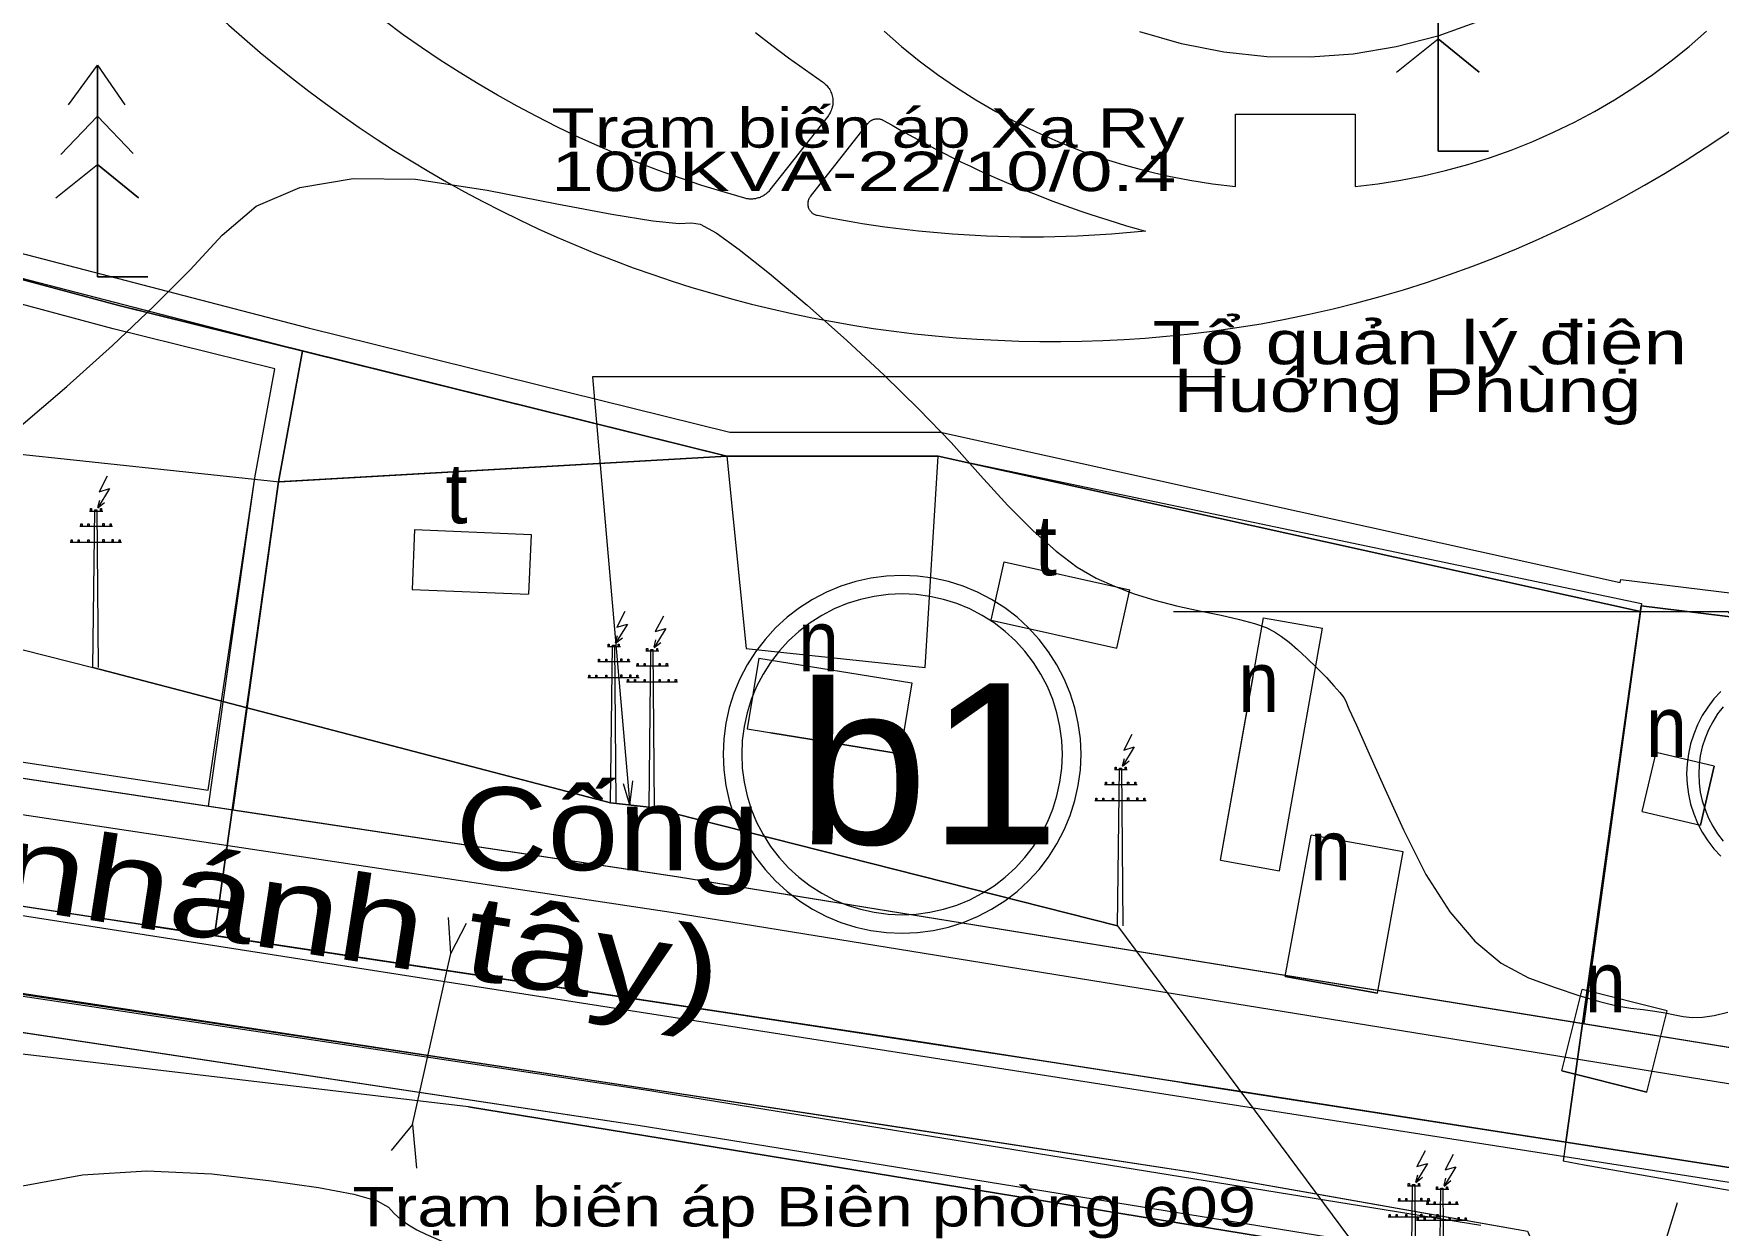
# Model space of a CAD drawing. Header units: metres. Extents: x 533049 to 537618, y 1849954 to 1852676.
# Drawn here: x 534970.7 to 535111.4, y 1851696.2 to 1851795.7 of the extents above; entities that cross this region are included whole.
import ezdxf

# ---------------------------------------------------------------- set-up
doc = ezdxf.new("R2010")
doc.units = ezdxf.units.M
doc.header["$LTSCALE"] = 2
for name, color, linetype, lineweight in [('11', 7, 'Continuous', 13), ('13', 7, 'Continuous', 13), ('14', 7, 'Continuous', 13), ('20', 7, 'Continuous', 13), ('38', 7, 'Continuous', 13), ('52', 7, 'Continuous', 13), ('53', 7, 'Continuous', 13), ('54', 7, 'Continuous', 13), ('55', 7, 'Continuous', 13), ('57', 7, 'Continuous', 13), ('60', 7, 'Continuous', 13), ('9', 7, 'Continuous', 13)]:
    doc.layers.add(name, color=color, linetype=linetype, lineweight=lineweight)

msp = doc.modelspace()

# ---------------------------------------------------------------- linework, layer by layer
at = {"linetype": 'Continuous', "lineweight": 13}
for points in [[(534934.56, 1851811.21), (534926.3, 1851786.83), (534957.72, 1851778.41), (534950.32, 1851749.2), (534916.49, 1851757.91), (534911.23, 1851742.37), (534911.47, 1851738.24), (534912.21, 1851734.66), (534913.68, 1851731.39), (534985.78, 1851720.39), (534991.13, 1851758.31), (535028.59, 1851760.44), (535046.22, 1851760.44), (535104.9, 1851747.48), (535104.96, 1851747.93), (535141.4, 1851743.47)], [(535116.31, 1851700.39), (535098.66, 1851703.13), (535104.96, 1851747.93), (535141.4, 1851743.47), (535138.88, 1851720.46), (535119.69, 1851721.4), (535116.42, 1851700.37), (535098.66, 1851703.13)]]:
    msp.add_lwpolyline(points, dxfattribs=at)
for points in [[(534926.3, 1851786.83), (534977.8, 1851773.03), (535028.59, 1851760.44), (535046.22, 1851760.44), (535104.9, 1851747.48), (535098.66, 1851703.13), (535059.52, 1851709.22), (535044.37, 1851711.57), (535005.21, 1851717.46), (534980.67, 1851721.16), (534947.17, 1851726.27), (534913.68, 1851731.39), (534912.21, 1851734.66), (534911.92, 1851735.91), (534911.62, 1851737.16), (534911.33, 1851739.32), (534911.28, 1851740.84), (534911.23, 1851742.37), (534919.23, 1851765.98)], [(534991.13, 1851758.31), (534985.78, 1851720.39), (535024.79, 1851714.52), (535055.56, 1851709.84), (535071.51, 1851707.36), (535098.66, 1851703.13), (535104.9, 1851747.48), (535046.22, 1851760.44), (535028.59, 1851760.44)], [(535000.18, 1851548.1), (534998.2, 1851550.18), (534938.58, 1851591.93), (534921.31, 1851599.25), (534880.75, 1851595.8), (534831.71, 1851623.43), (534877.27, 1851721.42), (534880.48, 1851728.95), (535021.74, 1851707.64), (535067.71, 1851700.62), (535095.46, 1851695.72), (535096.01, 1851694.42), (535096.5, 1851692.95), (535096.93, 1851690.06), (535096.8, 1851688.12), (535080.88, 1851654.93), (535072.64, 1851638.22), (535063.47, 1851619.62), (535049.59, 1851597.66), (535029.69, 1851576.22), (535012.02, 1851559.39)]]:
    msp.add_lwpolyline(points, close=True, dxfattribs=at)
at = {"layer": '11'}
for points in [[(535058.17, 1851735.54), (535058.11, 1851736.84), (535057.94, 1851738.13), (535057.66, 1851739.41), (535057.26, 1851740.65), (535056.76, 1851741.85), (535056.16, 1851743.01), (535055.46, 1851744.11), (535054.67, 1851745.14), (535053.79, 1851746.11), (535052.83, 1851746.99), (535051.79, 1851747.78), (535050.69, 1851748.48), (535049.53, 1851749.08), (535048.33, 1851749.58), (535047.09, 1851749.98), (535045.81, 1851750.26), (535044.52, 1851750.43), (535043.22, 1851750.48), (535041.91, 1851750.43), (535040.62, 1851750.26), (535039.35, 1851749.98), (535038.1, 1851749.58), (535036.9, 1851749.08), (535035.74, 1851748.48), (535034.64, 1851747.78), (535033.61, 1851746.99), (535032.65, 1851746.11), (535031.77, 1851745.14), (535030.97, 1851744.11), (535030.27, 1851743.01), (535029.67, 1851741.85), (535029.17, 1851740.65), (535028.78, 1851739.41), (535028.5, 1851738.13), (535028.33, 1851736.84), (535028.27, 1851735.54), (535028.33, 1851734.23), (535028.5, 1851732.94), (535028.78, 1851731.67), (535029.17, 1851730.42), (535029.67, 1851729.22), (535030.27, 1851728.06), (535030.97, 1851726.96), (535031.77, 1851725.93), (535032.65, 1851724.97), (535033.61, 1851724.09), (535034.64, 1851723.29), (535035.74, 1851722.59), (535036.9, 1851721.99), (535038.1, 1851721.49), (535039.35, 1851721.1), (535040.62, 1851720.82), (535041.91, 1851720.65), (535043.22, 1851720.59), (535044.52, 1851720.65), (535045.81, 1851720.82), (535047.09, 1851721.1), (535048.33, 1851721.49), (535049.53, 1851721.99), (535050.69, 1851722.59), (535051.79, 1851723.29), (535052.83, 1851724.09), (535053.79, 1851724.97), (535054.67, 1851725.93), (535055.46, 1851726.96), (535056.16, 1851728.06), (535056.76, 1851729.22), (535057.26, 1851730.42), (535057.66, 1851731.67), (535057.94, 1851732.94), (535058.11, 1851734.23)], [(535056.62, 1851735.54), (535056.57, 1851736.7), (535056.41, 1851737.86), (535056.16, 1851739), (535055.81, 1851740.12), (535055.36, 1851741.2), (535054.82, 1851742.24), (535054.19, 1851743.22), (535053.48, 1851744.15), (535052.69, 1851745.01), (535051.83, 1851745.8), (535050.9, 1851746.51), (535049.92, 1851747.14), (535048.88, 1851747.68), (535047.8, 1851748.13), (535046.69, 1851748.48), (535045.54, 1851748.73), (535044.39, 1851748.89), (535043.22, 1851748.94), (535042.05, 1851748.89), (535040.89, 1851748.73), (535039.75, 1851748.48), (535038.63, 1851748.13), (535037.55, 1851747.68), (535036.52, 1851747.14), (535035.53, 1851746.51), (535034.6, 1851745.8), (535033.74, 1851745.01), (535032.95, 1851744.15), (535032.24, 1851743.22), (535031.61, 1851742.24), (535031.07, 1851741.2), (535030.62, 1851740.12), (535030.27, 1851739), (535030.02, 1851737.86), (535029.87, 1851736.7), (535029.82, 1851735.54), (535029.87, 1851734.37), (535030.02, 1851733.21), (535030.27, 1851732.07), (535030.62, 1851730.95), (535031.07, 1851729.87), (535031.61, 1851728.84), (535032.24, 1851727.85), (535032.95, 1851726.92), (535033.74, 1851726.06), (535034.6, 1851725.27), (535035.53, 1851724.56), (535036.52, 1851723.93), (535037.55, 1851723.39), (535038.63, 1851722.94), (535039.75, 1851722.59), (535040.89, 1851722.34), (535042.05, 1851722.19), (535043.22, 1851722.14), (535044.39, 1851722.19), (535045.54, 1851722.34), (535046.69, 1851722.59), (535047.8, 1851722.94), (535048.88, 1851723.39), (535049.92, 1851723.93), (535050.9, 1851724.56), (535051.83, 1851725.27), (535052.69, 1851726.06), (535053.48, 1851726.92), (535054.19, 1851727.85), (535054.82, 1851728.84), (535055.36, 1851729.87), (535055.81, 1851730.95), (535056.16, 1851732.07), (535056.41, 1851733.21), (535056.57, 1851734.37)]]:
    msp.add_lwpolyline(points, close=True, dxfattribs=at)
for points in [[(535111.61, 1851740.78), (535111.04, 1851740.16), (535110.52, 1851739.48), (535110.07, 1851738.77), (535109.67, 1851738.01), (535109.35, 1851737.23), (535109.09, 1851736.42), (535108.91, 1851735.59), (535108.8, 1851734.75), (535108.76, 1851733.9), (535108.8, 1851733.05), (535108.91, 1851732.21), (535109.09, 1851731.38), (535109.35, 1851730.57), (535109.67, 1851729.79), (535110.07, 1851729.04), (535110.52, 1851728.32), (535111.04, 1851727.65), (535111.61, 1851727.02)], [(535111.81, 1851739.51), (535111.35, 1851738.91), (535110.94, 1851738.26), (535110.59, 1851737.59), (535110.3, 1851736.89), (535110.07, 1851736.16), (535109.9, 1851735.42), (535109.8, 1851734.66), (535109.77, 1851733.9), (535109.8, 1851733.14), (535109.9, 1851732.39), (535110.07, 1851731.64), (535110.3, 1851730.92), (535110.59, 1851730.21), (535110.94, 1851729.54), (535111.35, 1851728.9), (535111.81, 1851728.29)]]:
    msp.add_lwpolyline(points, dxfattribs=at)
at = {"layer": '13'}
for points in [[(534746.72, 1851755.99), (534939.79, 1851726.76), (535222.44, 1851682.6)], [(535099.5, 1851670.53), (535107.99, 1851698.1)]]:
    msp.add_lwpolyline(points, dxfattribs=at)
at = {"layer": '14'}
msp.add_lwpolyline([(534954.6, 1851851.25), (534931.56, 1851787.49), (534958.23, 1851780.34), (534993.61, 1851771.17), (535028.83, 1851762.44), (535046.44, 1851762.44), (535103.22, 1851749.9), (535103.25, 1851750.15), (535139.67, 1851745.69)], dxfattribs=at)
msp.add_lwpolyline([(534954.6, 1851851.25), (534931.56, 1851787.49), (534958.23, 1851780.34), (534993.61, 1851771.17), (535028.83, 1851762.44), (535046.44, 1851762.44), (535103.22, 1851749.9), (535103.25, 1851750.15), (535139.67, 1851745.69)], dxfattribs=at)
at = {"layer": '20'}
for p, q in [((535002.5, 1851754.31), (535002.29, 1851749.31)), ((535002.5, 1851754.31), (535012.23, 1851753.91)), ((535012.23, 1851753.91), (535012.02, 1851748.92)), ((535050.66, 1851746.74), (535051.74, 1851751.62)), ((535051.74, 1851751.62), (535062.24, 1851749.29)), ((535002.29, 1851749.31), (535012.02, 1851748.92)), ((535061.16, 1851744.41), (535062.24, 1851749.29)), ((535050.66, 1851746.74), (535061.16, 1851744.41)), ((535069.82, 1851726.69), (535073.42, 1851746.94)), ((535073.42, 1851746.94), (535078.34, 1851746.07)), ((535074.74, 1851725.81), (535078.34, 1851746.07)), ((535031.24, 1851743.58), (535030.27, 1851737.66)), ((535069.82, 1851726.69), (535072.54, 1851742.02)), ((535030.27, 1851737.66), (535043.05, 1851735.58)), ((535043.05, 1851735.58), (535032.25, 1851737.34)), ((535032.25, 1851737.34), (535043.05, 1851735.58)), ((535105.05, 1851730.77), (535106.21, 1851735.69)), ((535111.07, 1851734.55), (535106.21, 1851735.69)), ((535111.07, 1851734.55), (535109.92, 1851729.63)), ((535109.92, 1851729.63), (535111.07, 1851734.55)), ((535105.05, 1851730.77), (535109.92, 1851729.63)), ((535075.23, 1851716.99), (535077.38, 1851728.79)), ((535085.08, 1851727.39), (535077.38, 1851728.79)), ((534897.91, 1851726.36), (534975.77, 1851714.66)), ((535069.82, 1851726.69), (535074.74, 1851725.81)), ((535082.93, 1851715.58), (535085.08, 1851727.39)), ((534980.67, 1851721.16), (535044.37, 1851711.57)), ((535005.53, 1851718.9), (535006.84, 1851721.44)), ((535002.33, 1851704.61), (535005.53, 1851718.9)), ((535075.23, 1851716.99), (535082.93, 1851715.58)), ((535082.93, 1851715.58), (535075.23, 1851716.99)), ((535098.32, 1851709.1), (535100.02, 1851715.89)), ((535107.13, 1851714.11), (535100.02, 1851715.89)), ((535105.43, 1851707.32), (535107.13, 1851714.11)), ((535066.75, 1851708.1), (535127.35, 1851698.67)), ((535127.35, 1851698.67), (535066.75, 1851708.1)), ((535098.32, 1851709.1), (535105.43, 1851707.32)), ((535105.43, 1851707.32), (535098.32, 1851709.1)), ((535002.33, 1851704.61), (535000.53, 1851702.44)), ((535002.33, 1851704.61), (535002.66, 1851700.97)), ((535067.71, 1851700.62), (535095.46, 1851695.72))]:
    msp.add_line(p, q, dxfattribs=at)
for points in [[(534741.15, 1852246.88), (534721.54, 1852216.28), (534663.58, 1852131.84), (534569.79, 1852002), (534585.19, 1851986.36), (534565.95, 1851963.9), (534673.07, 1851849.55), (534667.19, 1851843.13), (534692.3, 1851819.06), (534711, 1851804.62), (534723.82, 1851796.6), (534822.11, 1851772.54), (534865.39, 1851759.7), (534875.54, 1851777.35), (534912.93, 1851766.65), (534991.2, 1851758.3), (535028.59, 1851760.44), (535030.2, 1851744.39), (535045.15, 1851742.79), (535046.22, 1851760.44), (535104.99, 1851748.14), (535104.96, 1851747.93), (535141.4, 1851743.47)], [(534980.67, 1851721.16), (534913.68, 1851731.39), (534912.21, 1851734.66), (534911.62, 1851737.16), (534911.33, 1851739.32), (534911.23, 1851742.37), (534934.56, 1851811.21)], [(534883.26, 1851766.65), (534930.66, 1851754.18), (534975.62, 1851742.79)], [(535031.24, 1851743.58), (535044.02, 1851741.5), (535043.05, 1851735.58)], [(535061.22, 1851721.21), (535022.09, 1851731.12), (535018.87, 1851731.49), (534975.62, 1851742.79)], [(534975.62, 1851742.79), (535018.87, 1851731.49), (535022.09, 1851731.12), (535061.22, 1851721.21), (535087.04, 1851686.46)], [(534897.91, 1851726.36), (534975.77, 1851714.66), (535067.71, 1851700.62)], [(535006.99, 1851706.09), (534877.27, 1851721.42), (534831.71, 1851623.43), (534880.75, 1851595.8), (534921.31, 1851599.25)], [(535066.75, 1851708.1), (535044.37, 1851711.57), (534980.67, 1851721.16)], [(535002.33, 1851704.61), (535005.53, 1851718.9), (535005.32, 1851721.9)], [(535006.99, 1851706.09), (535089.43, 1851692.63), (535090.85, 1851685.8)], [(535090.85, 1851685.8), (535089.43, 1851692.63), (535006.99, 1851706.09)]]:
    msp.add_lwpolyline(points, dxfattribs=at)
at = {"layer": '38'}
msp.add_lwpolyline([(534919.06, 1851741.17), (534985.29, 1851731.2), (534989.15, 1851758.62), (534990.81, 1851767.74), (534977.3, 1851771.09), (534959.15, 1851775.95), (534951.64, 1851746.79), (534919.82, 1851754.99), (534916.97, 1851747.11), (534916.76, 1851746.42), (534916.6, 1851745.7), (534916.52, 1851744.97), (534916.5, 1851744.24), (534916.55, 1851743.52), (534916.66, 1851742.79), (534916.84, 1851742.09), (534917.17, 1851741.86), (534917.53, 1851741.66), (534917.89, 1851741.49), (534918.27, 1851741.35), (534918.66, 1851741.24)], close=True, dxfattribs=at)
msp.add_lwpolyline([(534920.36, 1851742.38), (534985.25, 1851732.53), (534989.15, 1851758.62), (534990.81, 1851767.74), (534977.3, 1851771.09), (534959.15, 1851775.95)], dxfattribs=at)
at = {"layer": '52'}
msp.add_lwpolyline([(535024.41, 1851725.32), (535100.05, 1851713.06), (535104.9, 1851747.48), (535046.22, 1851760.44), (535028.59, 1851760.44), (534993.12, 1851769.23), (534991.13, 1851758.31), (534987.26, 1851730.91)], close=True, dxfattribs=at)
at = {"layer": '53'}
msp.add_lwpolyline([(534998.2, 1851550.18), (535037.85, 1851590.49), (535059.11, 1851619.61), (535083.94, 1851665.65), (535090.85, 1851685.8), (535089.43, 1851692.63), (535006.99, 1851706.09), (534877.27, 1851721.42), (534831.71, 1851623.43), (534880.75, 1851595.8), (534921.31, 1851599.25), (534938.58, 1851591.93)], close=True, dxfattribs=at)
at = {"layer": '54'}
msp.add_line((534822.34, 1851734.48), (535021.18, 1851704.57), dxfattribs=at)
for points in [[(534746.76, 1851749.02), (534822.79, 1851737.45), (535021.63, 1851707.53), (535091.58, 1851696.2)], [(534918.61, 1851738.2), (535023.94, 1851722.35), (535175.33, 1851697.82)]]:
    msp.add_lwpolyline(points, dxfattribs=at)
at = {"layer": '55'}
for points in [[(534919.06, 1851741.17), (534987.32, 1851730.9), (534991.13, 1851758.31), (534993.12, 1851769.23), (534977.8, 1851773.03), (534957.72, 1851778.41)], [(534746.3, 1851746.05), (534822.34, 1851734.48), (535021.17, 1851704.57), (535086.7, 1851693.95)], [(534919.06, 1851741.17), (535024.37, 1851725.32), (535175.81, 1851700.78)], [(534919.06, 1851741.17), (535024.41, 1851725.32), (535175.81, 1851700.78)]]:
    msp.add_lwpolyline(points, dxfattribs=at)
for points in [[(535104.9, 1851747.48), (535046.22, 1851760.44), (535028.59, 1851760.44), (534993.12, 1851769.23), (534991.13, 1851758.31), (534987.32, 1851730.9), (535024.37, 1851725.32), (535100.18, 1851713.04)], [(535141.4, 1851743.47), (535104.96, 1851747.93), (535104.9, 1851747.48), (535100.18, 1851713.04), (535117.88, 1851710.17), (535119.69, 1851721.4), (535138.88, 1851720.46)]]:
    msp.add_lwpolyline(points, close=True, dxfattribs=at)
at = {"layer": '57'}
for p, q in [((535088.01, 1851803.59), (535088.01, 1851785.92)), ((535084.53, 1851792.53), (535088.01, 1851795.31)), ((535091.42, 1851792.53), (535088.01, 1851795.31)), ((534976.01, 1851793.09), (534976.01, 1851775.42)), ((534972.95, 1851785.65), (534976.01, 1851788.85)), ((534978.99, 1851785.72), (534976.01, 1851788.85)), ((535088.01, 1851785.92), (535092.22, 1851785.92)), ((534972.53, 1851782.03), (534976.01, 1851784.81)), ((534979.42, 1851782.03), (534976.01, 1851784.81)), ((534976.01, 1851775.42), (534980.22, 1851775.42)), ((534975.35, 1851755.85), (534976.44, 1851755.85)), ((534976.04, 1851756.16), (534976.19, 1851756.77)), ((534974.54, 1851754.6), (534977.25, 1851754.6)), ((534973.73, 1851753.27), (534978.01, 1851753.27)), ((535002.5, 1851754.31), (535002.29, 1851749.31)), ((535002.5, 1851754.31), (535012.23, 1851753.91)), ((535012.23, 1851753.91), (535012.02, 1851748.92)), ((535050.66, 1851746.74), (535051.74, 1851751.62)), ((535051.74, 1851751.62), (535062.24, 1851749.29)), ((535002.29, 1851749.31), (535012.02, 1851748.92)), ((535061.16, 1851744.41), (535062.24, 1851749.29)), ((535050.66, 1851746.74), (535061.16, 1851744.41)), ((535069.82, 1851726.69), (535073.42, 1851746.94)), ((535073.42, 1851746.94), (535078.34, 1851746.07)), ((535074.74, 1851725.81), (535078.34, 1851746.07)), ((535019.29, 1851744.85), (535019.44, 1851745.47)), ((535022.51, 1851744.48), (535022.66, 1851745.09)), ((535017.79, 1851743.29), (535020.5, 1851743.29)), ((535018.6, 1851744.54), (535019.69, 1851744.54)), ((535021.81, 1851744.17), (535022.9, 1851744.17)), ((535031.24, 1851743.58), (535030.27, 1851737.66)), ((535016.97, 1851741.96), (535021.26, 1851741.96)), ((535021, 1851742.92), (535023.71, 1851742.92)), ((535069.82, 1851726.69), (535072.54, 1851742.02)), ((535020.19, 1851741.59), (535024.47, 1851741.59)), ((535030.27, 1851737.66), (535043.05, 1851735.58)), ((535043.05, 1851735.58), (535032.25, 1851737.34)), ((535032.25, 1851737.34), (535043.05, 1851735.58)), ((535061.64, 1851734.58), (535061.79, 1851735.19)), ((535105.05, 1851730.77), (535106.21, 1851735.69)), ((535111.07, 1851734.55), (535106.21, 1851735.69)), ((535020.48, 1851731.3), (535020.73, 1851733.32)), ((535060.95, 1851734.26), (535062.03, 1851734.26)), ((535111.07, 1851734.55), (535109.92, 1851729.63)), ((535109.92, 1851729.63), (535111.07, 1851734.55)), ((535060.14, 1851733.01), (535062.85, 1851733.01)), ((535059.32, 1851731.68), (535063.6, 1851731.68)), ((535105.05, 1851730.77), (535109.92, 1851729.63)), ((535075.23, 1851716.99), (535077.38, 1851728.79)), ((535085.08, 1851727.39), (535077.38, 1851728.79)), ((534897.91, 1851726.36), (534975.77, 1851714.66)), ((535069.82, 1851726.69), (535074.74, 1851725.81)), ((535082.93, 1851715.58), (535085.08, 1851727.39)), ((534980.67, 1851721.16), (535044.37, 1851711.57)), ((535005.53, 1851718.9), (535006.84, 1851721.44)), ((535002.33, 1851704.61), (535005.53, 1851718.9)), ((535075.23, 1851716.99), (535082.93, 1851715.58)), ((535082.93, 1851715.58), (535075.23, 1851716.99)), ((535098.32, 1851709.1), (535100.02, 1851715.89)), ((535107.13, 1851714.11), (535100.02, 1851715.89)), ((535105.43, 1851707.32), (535107.13, 1851714.11)), ((535066.75, 1851708.1), (535127.35, 1851698.67)), ((535127.35, 1851698.67), (535066.75, 1851708.1)), ((535098.32, 1851709.1), (535105.43, 1851707.32)), ((535105.43, 1851707.32), (535098.32, 1851709.1)), ((535002.33, 1851704.61), (535000.53, 1851702.44)), ((535002.33, 1851704.61), (535002.66, 1851700.97)), ((535067.71, 1851700.62), (535095.46, 1851695.72)), ((535086.14, 1851699.81), (535086.29, 1851700.42)), ((535088.49, 1851699.52), (535088.64, 1851700.13)), ((535084.63, 1851698.24), (535087.34, 1851698.24)), ((535085.45, 1851699.49), (535086.53, 1851699.49)), ((535087.8, 1851699.21), (535088.89, 1851699.21)), ((535083.82, 1851696.91), (535088.1, 1851696.91)), ((535086.99, 1851697.96), (535089.7, 1851697.96)), ((535086.18, 1851696.63), (535090.46, 1851696.63))]:
    msp.add_line(p, q, dxfattribs=at)
for points in [[(534741.15, 1852246.88), (534721.54, 1852216.28), (534663.58, 1852131.84), (534569.79, 1852002), (534585.19, 1851986.36), (534565.95, 1851963.9), (534673.07, 1851849.55), (534667.19, 1851843.13), (534692.3, 1851819.06), (534711, 1851804.62), (534723.82, 1851796.6), (534822.11, 1851772.54), (534865.39, 1851759.7), (534875.54, 1851777.35), (534912.93, 1851766.65), (534991.2, 1851758.3), (535028.59, 1851760.44), (535030.2, 1851744.39), (535045.15, 1851742.79), (535046.22, 1851760.44), (535104.99, 1851748.14), (535104.96, 1851747.93), (535141.4, 1851743.47)], [(535116.42, 1851700.37), (535098.66, 1851703.13), (535071.52, 1851707.36), (535059.52, 1851709.22), (535044.37, 1851711.57), (535024.79, 1851714.52), (534985.78, 1851720.39), (534963.92, 1851723.71), (534947.17, 1851726.27), (534913.68, 1851731.39), (534912.21, 1851734.66), (534911.62, 1851737.16), (534911.3, 1851740.08), (534911.23, 1851742.37), (534916.49, 1851757.91), (534926.3, 1851786.83), (534934.56, 1851811.21)], [(534980.67, 1851721.16), (534913.68, 1851731.39), (534912.21, 1851734.66), (534911.62, 1851737.16), (534911.33, 1851739.32), (534911.23, 1851742.37), (534934.56, 1851811.21)], [(535092.22, 1851785.92), (535088.01, 1851785.92), (535088.01, 1851803.59)], [(535084.53, 1851792.53), (535088.01, 1851795.31), (535091.42, 1851792.53)], [(534973.59, 1851789.8), (534976.01, 1851793.09), (534978.28, 1851789.8)], [(534973.59, 1851789.8), (534976.01, 1851793.09), (534978.28, 1851789.8)], [(534980.22, 1851775.42), (534976.01, 1851775.42), (534976.01, 1851793.09)], [(534972.95, 1851785.65), (534976.01, 1851788.85), (534978.99, 1851785.72)], [(534972.53, 1851782.03), (534976.01, 1851784.81), (534979.42, 1851782.03)], [(534969.22, 1851762.64), (534973.43, 1851766.25), (534977.25, 1851769.68), (534980.69, 1851772.93), (534983.74, 1851776.01), (534986.41, 1851778.91), (534989.27, 1851781.31), (534992.92, 1851782.89), (534997.35, 1851783.64), (535002.57, 1851783.57), (535008.57, 1851782.67), (535014.37, 1851781.51), (535018.98, 1851780.66), (535022.39, 1851780.11), (535024.61, 1851779.87), (535025.63, 1851779.93), (535026.36, 1851779.83), (535027.69, 1851779.09), (535029.62, 1851777.71), (535032.15, 1851775.7), (535035.29, 1851773.05), (535038.61, 1851770.1), (535041.72, 1851767.21), (535044.62, 1851764.37), (535047.31, 1851761.58), (535049.78, 1851758.84), (535052.06, 1851756.33), (535054.16, 1851754.21), (535056.09, 1851752.5), (535057.85, 1851751.18), (535059.43, 1851750.26), (535060.97, 1851749.57), (535062.6, 1851748.95), (535064.33, 1851748.41), (535066.15, 1851747.94), (535068.06, 1851747.53), (535069.87, 1851747.17), (535071.41, 1851746.81), (535072.66, 1851746.46), (535073.63, 1851746.12), (535074.33, 1851745.78), (535074.91, 1851745.39), (535075.55, 1851744.9), (535076.26, 1851744.29), (535077.04, 1851743.58), (535077.87, 1851742.76), (535078.66, 1851741.95), (535079.3, 1851741.26), (535079.78, 1851740.7), (535080.11, 1851740.27), (535080.28, 1851739.97), (535080.55, 1851739.35), (535081.17, 1851737.97), (535082.13, 1851735.82), (535083.44, 1851732.91), (535085.1, 1851729.23), (535086.98, 1851725.5), (535088.97, 1851722.39), (535091.06, 1851719.92), (535093.26, 1851718.08), (535095.56, 1851716.87), (535097.79, 1851716.06), (535099.76, 1851715.4), (535101.47, 1851714.89), (535102.92, 1851714.54), (535104.11, 1851714.34), (535105.14, 1851714.21), (535106.09, 1851714.08), (535106.96, 1851713.94), (535107.76, 1851713.79), (535108.48, 1851713.64), (535109.22, 1851713.55), (535110.08, 1851713.58), (535111.07, 1851713.73), (535112.19, 1851714.01)], [(534883.26, 1851766.65), (534930.66, 1851754.18), (534975.62, 1851742.79)], [(535070.21, 1851767.07), (535017.36, 1851767.07), (535020.48, 1851731.3), (535019.94, 1851733.06)], [(534976.81, 1851758.76), (534976.13, 1851757.47), (534977.02, 1851757.73), (534976.04, 1851756.12), (534976.6, 1851756.57)], [(534975.62, 1851742.79), (534975.78, 1851755.95), (534975.95, 1851755.95), (534976.06, 1851742.79)], [(535020.06, 1851747.46), (535019.38, 1851746.16), (535020.27, 1851746.42), (535019.29, 1851744.82), (535019.85, 1851745.26)], [(535065.9, 1851747.48), (535112.2, 1851747.48), (535118.85, 1851738.6), (535115.31, 1851741.2)], [(535023.28, 1851747.08), (535022.59, 1851745.79), (535023.49, 1851746.05), (535022.51, 1851744.45), (535023.06, 1851744.89)], [(535018.87, 1851731.49), (535019.03, 1851744.65), (535019.2, 1851744.65), (535019.31, 1851731.49)], [(535022.09, 1851731.12), (535022.24, 1851744.28), (535022.41, 1851744.28), (535022.52, 1851731.12)], [(535031.24, 1851743.58), (535044.02, 1851741.5), (535043.05, 1851735.58)], [(535061.22, 1851721.21), (535022.09, 1851731.12), (535018.87, 1851731.49), (534975.62, 1851742.79)], [(534975.62, 1851742.79), (535018.87, 1851731.49), (535022.09, 1851731.12), (535061.22, 1851721.21), (535087.04, 1851686.46)], [(534805.95, 1851740.05), (534849.18, 1851733.6), (534880.48, 1851728.95), (534897.91, 1851726.36), (534936.84, 1851720.51), (534975.77, 1851714.66), (535003.63, 1851710.41), (535021.74, 1851707.64), (535044.72, 1851704.13), (535067.71, 1851700.62), (535077.85, 1851698.83), (535095.46, 1851695.72), (535096.01, 1851694.42), (535096.5, 1851692.95), (535096.93, 1851690.06), (535096.8, 1851688.12), (535081.81, 1851656.82), (535072.64, 1851638.22), (535063.47, 1851619.62), (535049.59, 1851597.66), (535029.69, 1851576.22), (535020.85, 1851567.8)], [(535062.41, 1851737.18), (535061.73, 1851735.88), (535062.62, 1851736.15), (535061.64, 1851734.54), (535062.2, 1851734.98)], [(535061.22, 1851721.21), (535061.38, 1851734.37), (535061.55, 1851734.37), (535061.65, 1851721.21)], [(534897.91, 1851726.36), (534975.77, 1851714.66), (535067.71, 1851700.62)], [(535006.99, 1851706.09), (534877.27, 1851721.42), (534831.71, 1851623.43), (534880.75, 1851595.8), (534921.31, 1851599.25)], [(535066.75, 1851708.1), (535044.37, 1851711.57), (534980.67, 1851721.16)], [(535002.33, 1851704.61), (535005.53, 1851718.9), (535005.32, 1851721.9)], [(535006.99, 1851706.09), (535089.43, 1851692.63), (535090.85, 1851685.8)], [(535090.85, 1851685.8), (535089.43, 1851692.63), (535006.99, 1851706.09)], [(535086.91, 1851702.41), (535086.23, 1851701.11), (535087.12, 1851701.37), (535086.14, 1851699.77), (535086.69, 1851700.21)], [(535089.26, 1851702.12), (535088.58, 1851700.83), (535089.47, 1851701.09), (535088.49, 1851699.48), (535089.05, 1851699.93)], [(534969.42, 1851699.44), (534974.74, 1851700.4), (534980.12, 1851700.75), (534985.55, 1851700.49), (534990.51, 1851699.92), (534994.47, 1851699.36), (534997.42, 1851698.8), (534999.37, 1851698.25), (535000.32, 1851697.7), (535000.8, 1851697.17), (535001.35, 1851696.68), (535001.98, 1851696.23), (535002.67, 1851695.82), (535003.44, 1851695.45), (535004.27, 1851695.09), (535005.15, 1851694.7), (535006.07, 1851694.27), (535007.05, 1851693.82), (535008.07, 1851693.33)], [(535085.72, 1851686.44), (535085.87, 1851699.6), (535086.04, 1851699.6), (535086.15, 1851686.44)], [(535088.07, 1851686.15), (535088.23, 1851699.31), (535088.4, 1851699.31), (535088.51, 1851686.15)]]:
    msp.add_lwpolyline(points, dxfattribs=at)
for points in [[(534975.42, 1851755.85), (534975.42, 1851756.06), (534975.51, 1851756.06), (534975.51, 1851755.85)], [(534976.25, 1851755.85), (534976.25, 1851756.06), (534976.34, 1851756.06), (534976.34, 1851755.85)], [(534974.62, 1851754.6), (534974.62, 1851754.8), (534974.71, 1851754.8), (534974.71, 1851754.6)], [(534975.21, 1851754.6), (534975.21, 1851754.8), (534975.3, 1851754.8), (534975.3, 1851754.6)], [(534976.46, 1851754.61), (534976.46, 1851754.81), (534976.55, 1851754.81), (534976.55, 1851754.61)], [(534977.06, 1851754.6), (534977.06, 1851754.8), (534977.14, 1851754.8), (534977.14, 1851754.6)], [(534973.8, 1851753.26), (534973.8, 1851753.46), (534973.89, 1851753.46), (534973.89, 1851753.26)], [(534974.39, 1851753.26), (534974.39, 1851753.46), (534974.48, 1851753.46), (534974.48, 1851753.26)], [(534975.21, 1851753.26), (534975.21, 1851753.46), (534975.3, 1851753.46), (534975.3, 1851753.26)], [(534976.46, 1851753.28), (534976.46, 1851753.48), (534976.55, 1851753.48), (534976.55, 1851753.28)], [(534977.22, 1851753.28), (534977.22, 1851753.48), (534977.31, 1851753.48), (534977.31, 1851753.28)], [(534977.81, 1851753.26), (534977.81, 1851753.46), (534977.9, 1851753.46), (534977.9, 1851753.26)], [(535098.44, 1851701.59), (535100.19, 1851701.26), (535116, 1851698.48), (535119.69, 1851721.4), (535138.88, 1851720.46), (535141.4, 1851743.47), (535104.96, 1851747.93)], [(535098.44, 1851701.59), (535100.19, 1851701.26), (535116, 1851698.48), (535119.69, 1851721.4), (535138.88, 1851720.46), (535141.4, 1851743.47), (535104.96, 1851747.93)], [(535018.67, 1851744.55), (535018.67, 1851744.75), (535018.76, 1851744.75), (535018.76, 1851744.55)], [(535019.5, 1851744.55), (535019.5, 1851744.75), (535019.59, 1851744.75), (535019.59, 1851744.55)], [(535017.87, 1851743.29), (535017.87, 1851743.49), (535017.95, 1851743.49), (535017.95, 1851743.29)], [(535018.46, 1851743.29), (535018.46, 1851743.49), (535018.54, 1851743.49), (535018.54, 1851743.29)], [(535019.71, 1851743.3), (535019.71, 1851743.5), (535019.8, 1851743.5), (535019.8, 1851743.3)], [(535020.3, 1851743.29), (535020.3, 1851743.49), (535020.39, 1851743.49), (535020.39, 1851743.29)], [(535021.88, 1851744.18), (535021.88, 1851744.38), (535021.97, 1851744.38), (535021.97, 1851744.18)], [(535022.72, 1851744.18), (535022.72, 1851744.38), (535022.8, 1851744.38), (535022.8, 1851744.18)], [(535017.05, 1851741.96), (535017.05, 1851742.16), (535017.14, 1851742.16), (535017.14, 1851741.96)], [(535017.64, 1851741.96), (535017.64, 1851742.16), (535017.73, 1851742.16), (535017.73, 1851741.96)], [(535018.46, 1851741.96), (535018.46, 1851742.16), (535018.54, 1851742.16), (535018.54, 1851741.96)], [(535019.71, 1851741.97), (535019.71, 1851742.17), (535019.8, 1851742.17), (535019.8, 1851741.97)], [(535020.27, 1851741.59), (535020.27, 1851741.79), (535020.35, 1851741.79), (535020.35, 1851741.59)], [(535020.47, 1851741.97), (535020.47, 1851742.17), (535020.56, 1851742.17), (535020.56, 1851741.97)], [(535020.86, 1851741.59), (535020.86, 1851741.79), (535020.94, 1851741.79), (535020.94, 1851741.59)], [(535021.06, 1851741.96), (535021.06, 1851742.16), (535021.15, 1851742.16), (535021.15, 1851741.96)], [(535021.08, 1851742.92), (535021.08, 1851743.12), (535021.17, 1851743.12), (535021.17, 1851742.92)], [(535021.67, 1851742.92), (535021.67, 1851743.12), (535021.76, 1851743.12), (535021.76, 1851742.92)], [(535021.67, 1851741.59), (535021.67, 1851741.79), (535021.76, 1851741.79), (535021.76, 1851741.59)], [(535022.93, 1851742.93), (535022.93, 1851743.13), (535023.02, 1851743.13), (535023.02, 1851742.93)], [(535022.93, 1851741.6), (535022.93, 1851741.8), (535023.02, 1851741.8), (535023.02, 1851741.6)], [(535023.52, 1851742.92), (535023.52, 1851743.12), (535023.61, 1851743.12), (535023.61, 1851742.92)], [(535023.68, 1851741.6), (535023.68, 1851741.8), (535023.77, 1851741.8), (535023.77, 1851741.6)], [(535024.27, 1851741.59), (535024.27, 1851741.79), (535024.36, 1851741.79), (535024.36, 1851741.59)], [(535061.02, 1851734.27), (535061.02, 1851734.47), (535061.1, 1851734.47), (535061.1, 1851734.27)], [(535061.85, 1851734.27), (535061.85, 1851734.47), (535061.94, 1851734.47), (535061.94, 1851734.27)], [(535060.21, 1851733.01), (535060.21, 1851733.21), (535060.3, 1851733.21), (535060.3, 1851733.01)], [(535060.8, 1851733.01), (535060.8, 1851733.21), (535060.89, 1851733.21), (535060.89, 1851733.01)], [(535062.06, 1851733.02), (535062.06, 1851733.22), (535062.15, 1851733.22), (535062.15, 1851733.02)], [(535062.65, 1851733.01), (535062.65, 1851733.21), (535062.74, 1851733.21), (535062.74, 1851733.01)], [(535059.4, 1851731.68), (535059.4, 1851731.88), (535059.49, 1851731.88), (535059.49, 1851731.68)], [(535059.99, 1851731.68), (535059.99, 1851731.88), (535060.08, 1851731.88), (535060.08, 1851731.68)], [(535060.8, 1851731.68), (535060.8, 1851731.88), (535060.89, 1851731.88), (535060.89, 1851731.68)], [(535062.06, 1851731.69), (535062.06, 1851731.89), (535062.15, 1851731.89), (535062.15, 1851731.69)], [(535062.82, 1851731.69), (535062.82, 1851731.89), (535062.91, 1851731.89), (535062.91, 1851731.69)], [(535063.41, 1851731.68), (535063.41, 1851731.88), (535063.5, 1851731.88), (535063.5, 1851731.68)], [(535085.51, 1851699.5), (535085.51, 1851699.7), (535085.6, 1851699.7), (535085.6, 1851699.5)], [(535086.35, 1851699.5), (535086.35, 1851699.7), (535086.44, 1851699.7), (535086.44, 1851699.5)], [(535084.71, 1851698.24), (535084.71, 1851698.44), (535084.8, 1851698.44), (535084.8, 1851698.24)], [(535085.3, 1851698.24), (535085.3, 1851698.44), (535085.39, 1851698.44), (535085.39, 1851698.24)], [(535086.56, 1851698.25), (535086.56, 1851698.45), (535086.65, 1851698.45), (535086.65, 1851698.25)], [(535087.07, 1851697.96), (535087.07, 1851698.16), (535087.16, 1851698.16), (535087.16, 1851697.96)], [(535087.15, 1851698.24), (535087.15, 1851698.44), (535087.24, 1851698.44), (535087.24, 1851698.24)], [(535087.66, 1851697.96), (535087.66, 1851698.16), (535087.75, 1851698.16), (535087.75, 1851697.96)], [(535087.87, 1851699.21), (535087.87, 1851699.42), (535087.96, 1851699.42), (535087.96, 1851699.21)], [(535088.7, 1851699.21), (535088.7, 1851699.42), (535088.79, 1851699.42), (535088.79, 1851699.21)], [(535088.92, 1851697.97), (535088.92, 1851698.17), (535089, 1851698.17), (535089, 1851697.97)], [(535089.51, 1851697.96), (535089.51, 1851698.16), (535089.59, 1851698.16), (535089.59, 1851697.96)], [(535083.9, 1851696.91), (535083.9, 1851697.11), (535083.99, 1851697.11), (535083.99, 1851696.91)], [(535084.49, 1851696.91), (535084.49, 1851697.11), (535084.58, 1851697.11), (535084.58, 1851696.91)], [(535085.3, 1851696.91), (535085.3, 1851697.11), (535085.39, 1851697.11), (535085.39, 1851696.91)], [(535086.25, 1851696.62), (535086.25, 1851696.82), (535086.34, 1851696.82), (535086.34, 1851696.62)], [(535086.56, 1851696.92), (535086.56, 1851697.12), (535086.65, 1851697.12), (535086.65, 1851696.92)], [(535086.84, 1851696.62), (535086.84, 1851696.82), (535086.93, 1851696.82), (535086.93, 1851696.62)], [(535087.31, 1851696.92), (535087.31, 1851697.12), (535087.4, 1851697.12), (535087.4, 1851696.92)], [(535087.66, 1851696.62), (535087.66, 1851696.82), (535087.75, 1851696.82), (535087.75, 1851696.62)], [(535087.9, 1851696.91), (535087.9, 1851697.11), (535087.99, 1851697.11), (535087.99, 1851696.91)], [(535088.92, 1851696.64), (535088.92, 1851696.84), (535089, 1851696.84), (535089, 1851696.64)], [(535089.67, 1851696.64), (535089.67, 1851696.84), (535089.76, 1851696.84), (535089.76, 1851696.64)], [(535090.26, 1851696.62), (535090.26, 1851696.82), (535090.35, 1851696.82), (535090.35, 1851696.62)]]:
    msp.add_lwpolyline(points, close=True, dxfattribs=at)
at = {"layer": '60'}
msp.add_lwpolyline([(534952.72, 1851851.95), (534928.94, 1851786.12), (534957.72, 1851778.41), (534993.12, 1851769.23), (535028.59, 1851760.44), (535046.22, 1851760.44), (535104.9, 1851747.48), (535104.96, 1851747.93), (535141.4, 1851743.47)], dxfattribs=at)
msp.add_lwpolyline([(534998.2, 1851550.18), (535037.85, 1851590.49), (535059.11, 1851619.61), (535083.94, 1851665.65), (535090.85, 1851685.8), (535089.43, 1851692.63), (535006.99, 1851706.09), (534877.27, 1851721.42), (534831.71, 1851623.43), (534880.75, 1851595.8), (534921.31, 1851599.25), (534938.58, 1851591.93)], close=True, dxfattribs=at)
at = {"layer": '9'}
for points in [[(535009.42, 1851790.59), (535007.8, 1851791.54), (535006.21, 1851792.51), (535004.63, 1851793.52), (535003.08, 1851794.57), (535001.55, 1851795.64), (535000.05, 1851796.75)], [(535091.37, 1851796.75), (535087.97, 1851795.53), (535084.48, 1851794.62), (535080.91, 1851794.03), (535077.31, 1851793.76), (535073.7, 1851793.81), (535070.11, 1851794.18), (535066.56, 1851794.87), (535063.09, 1851795.88)], [(535030.97, 1851795.83), (535032.34, 1851794.76), (535033.73, 1851793.72), (535035.14, 1851792.7), (535036.56, 1851791.71), (535036.66, 1851791.65), (535036.74, 1851791.58), (535036.83, 1851791.5), (535036.91, 1851791.42), (535036.98, 1851791.33), (535037.05, 1851791.24), (535037.12, 1851791.15), (535037.17, 1851791.06), (535037.23, 1851790.96), (535037.28, 1851790.85), (535037.32, 1851790.75), (535037.35, 1851790.64), (535037.38, 1851790.53), (535037.41, 1851790.42), (535037.42, 1851790.31), (535037.44, 1851790.2), (535037.44, 1851790.08), (535037.44, 1851789.97), (535037.43, 1851789.86), (535037.42, 1851789.75), (535037.39, 1851789.63), (535037.37, 1851789.53), (535037.33, 1851789.42), (535037.3, 1851789.31), (535037.25, 1851789.21), (535037.2, 1851789.11), (535037.14, 1851789.01), (535037.08, 1851788.91), (535037.01, 1851788.82), (535032.18, 1851782.68), (535032.13, 1851782.62), (535032.08, 1851782.56), (535032.02, 1851782.5), (535031.96, 1851782.44), (535031.9, 1851782.39), (535031.84, 1851782.34), (535031.78, 1851782.29), (535031.71, 1851782.25), (535031.64, 1851782.2), (535031.57, 1851782.16), (535031.5, 1851782.13), (535031.43, 1851782.09), (535031.35, 1851782.06), (535031.28, 1851782.03), (535031.2, 1851782.01), (535031.12, 1851781.98), (535031.04, 1851781.96), (535030.96, 1851781.95), (535030.88, 1851781.94), (535030.8, 1851781.93), (535030.72, 1851781.92), (535030.64, 1851781.92), (535030.56, 1851781.92), (535030.48, 1851781.92), (535030.4, 1851781.93), (535030.32, 1851781.94), (535030.24, 1851781.95), (535030.16, 1851781.97), (535030.08, 1851781.99), (535028.28, 1851782.51), (535026.5, 1851783.06), (535024.72, 1851783.65), (535022.96, 1851784.28), (535021.21, 1851784.95), (535019.48, 1851785.65), (535017.76, 1851786.38), (535016.06, 1851787.15), (535014.37, 1851787.96), (535012.7, 1851788.8), (535011.05, 1851789.68), (535009.42, 1851790.59)], [(535041.71, 1851795.93), (535043.16, 1851794.67), (535044.65, 1851793.47), (535046.19, 1851792.32), (535047.77, 1851791.23), (535049.39, 1851790.21), (535051.05, 1851789.24), (535052.75, 1851788.34), (535054.47, 1851787.5), (535056.23, 1851786.72), (535058.01, 1851786.01), (535059.82, 1851785.37), (535061.65, 1851784.8), (535063.5, 1851784.3), (535065.37, 1851783.86), (535067.26, 1851783.5), (535069.16, 1851783.2), (535071.06, 1851782.98), (535071.06, 1851789.01), (535081.06, 1851789.01), (535081.06, 1851782.98), (535082.97, 1851783.2), (535084.87, 1851783.5), (535086.75, 1851783.86), (535088.62, 1851784.3), (535090.47, 1851784.8), (535092.3, 1851785.37), (535094.11, 1851786.01), (535095.9, 1851786.72), (535097.65, 1851787.5), (535099.38, 1851788.34), (535101.07, 1851789.24), (535102.73, 1851790.21), (535104.35, 1851791.23), (535105.93, 1851792.32), (535107.47, 1851793.47), (535108.97, 1851794.67), (535110.42, 1851795.93)], [(535041.67, 1851788.49), (535042.38, 1851788.08), (535043.09, 1851787.67), (535043.81, 1851787.27), (535044.53, 1851786.88), (535045.25, 1851786.49), (535045.98, 1851786.11), (535046.71, 1851785.74), (535047.45, 1851785.37), (535048.19, 1851785.01), (535048.93, 1851784.66), (535049.67, 1851784.31), (535050.42, 1851783.97), (535051.17, 1851783.63), (535051.93, 1851783.31), (535052.68, 1851782.99), (535053.44, 1851782.67), (535054.2, 1851782.37), (535054.97, 1851782.07), (535055.74, 1851781.78), (535056.51, 1851781.49), (535057.28, 1851781.21), (535058.06, 1851780.94), (535058.83, 1851780.68), (535059.61, 1851780.42), (535060.4, 1851780.17), (535061.18, 1851779.93), (535061.97, 1851779.69), (535062.76, 1851779.46), (535063.55, 1851779.24), (535062.6, 1851779.14), (535061.66, 1851779.06), (535060.71, 1851778.98), (535059.76, 1851778.92), (535058.82, 1851778.86), (535057.87, 1851778.82), (535056.92, 1851778.78), (535055.97, 1851778.76), (535055.02, 1851778.74), (535054.07, 1851778.74), (535053.12, 1851778.74), (535052.17, 1851778.76), (535051.23, 1851778.78), (535050.28, 1851778.82), (535049.33, 1851778.86), (535048.38, 1851778.92), (535047.43, 1851778.98), (535046.49, 1851779.06), (535045.54, 1851779.14), (535044.6, 1851779.24), (535043.65, 1851779.34), (535042.71, 1851779.45), (535041.77, 1851779.58), (535040.83, 1851779.71), (535039.89, 1851779.86), (535038.96, 1851780.01), (535038.02, 1851780.18), (535037.09, 1851780.35), (535036.16, 1851780.54), (535036.09, 1851780.55), (535036.02, 1851780.57), (535035.96, 1851780.6), (535035.89, 1851780.63), (535035.83, 1851780.66), (535035.77, 1851780.7), (535035.72, 1851780.75), (535035.67, 1851780.79), (535035.62, 1851780.84), (535035.57, 1851780.9), (535035.53, 1851780.95), (535035.49, 1851781.01), (535035.46, 1851781.07), (535035.43, 1851781.14), (535035.41, 1851781.2), (535035.39, 1851781.27), (535035.37, 1851781.34), (535035.36, 1851781.41), (535035.36, 1851781.48), (535035.36, 1851781.55), (535035.36, 1851781.62), (535035.37, 1851781.69), (535035.39, 1851781.76), (535035.4, 1851781.83), (535035.43, 1851781.89), (535035.46, 1851781.96), (535035.49, 1851782.02), (535035.53, 1851782.08), (535035.57, 1851782.13), (535040.37, 1851788.24), (535040.4, 1851788.28), (535040.44, 1851788.32), (535040.47, 1851788.35), (535040.51, 1851788.39), (535040.55, 1851788.42), (535040.59, 1851788.45), (535040.63, 1851788.47), (535040.67, 1851788.5), (535040.72, 1851788.52), (535040.76, 1851788.54), (535040.81, 1851788.56), (535040.85, 1851788.58)], [(535040.85, 1851788.58), (535040.9, 1851788.59), (535040.95, 1851788.6), (535041, 1851788.61), (535041.05, 1851788.62), (535041.1, 1851788.62), (535041.15, 1851788.63), (535041.2, 1851788.63), (535041.24, 1851788.62), (535041.29, 1851788.62), (535041.34, 1851788.61), (535041.39, 1851788.6), (535041.44, 1851788.59), (535041.49, 1851788.57), (535041.53, 1851788.55), (535041.58, 1851788.53), (535041.62, 1851788.51), (535041.67, 1851788.49)]]:
    msp.add_lwpolyline(points, dxfattribs=at)
msp.add_lwpolyline([(535100.05, 1851713.06), (535117.88, 1851710.17), (535119.69, 1851721.4), (535138.88, 1851720.46), (535141.4, 1851743.47), (535104.96, 1851747.93)], close=True, dxfattribs=at)
for centre, radius, start, end in [((535056.35, 1851868.3), 98.25, 276.2667, 351.087), ((535055.82, 1851872.88), 102.86, 214.2911, 276.2798)]:
    msp.add_arc(centre, radius, start, end, dxfattribs=at)

# ---------------------------------------------------------------- texts
at = {"layer": '11', "width": 1.1}
msp.add_text('b1', height=13.44, dxfattribs=at).set_placement((535034.41, 1851728.03))
at = {"layer": '20'}
for p in [(535005.07, 1851754.83), (535054.3, 1851750.49)]:
    msp.add_text('t', height=5, dxfattribs=at).set_placement(p)
at = {"layer": '20', "width": 0.9}
for p in [(535034.54, 1851742.48), (535071.31, 1851739.07), (535105.37, 1851735.32), (535077.31, 1851725.01), (535100.26, 1851713.99)]:
    msp.add_text('n', height=5.08, dxfattribs=at).set_placement(p)
at = {"layer": '57'}
for s, height, width, p in [('Trạm biến áp Xa Ry', 3.295, 1.35, (535013.91, 1851786.21)), ('100KVA-22/10/0.4', 3.295, 1.45, (535013.91, 1851782.58)), ('Tổ quản lý điện', 3.616, 1.35, (535064.15, 1851768.12)), (' Huớng Phùng', 3.616, 1.3, (535064.15, 1851764.14)), ('n', 5.08, 0.9, (535034.54, 1851742.48)), ('n', 5.08, 0.9, (535071.31, 1851739.07)), ('n', 5.08, 0.9, (535105.37, 1851735.32)), ('Cống', 6.922, 1.15, (535005.91, 1851725.86)), ('n', 5.08, 0.9, (535077.31, 1851725.01)), ('n', 5.08, 0.9, (535100.26, 1851713.99)), ('Trạm biến áp Biên phòng 609', 3.295, 1.3, (534997.31, 1851696.1))]:
    msp.add_text(s, height=height, dxfattribs=dict(at, width=width)).set_placement(p)
for p in [(535005.07, 1851754.83), (535054.3, 1851750.49)]:
    msp.add_text('t', height=5, dxfattribs=at).set_placement(p)
at = {"layer": '57', "width": 1.35}
msp.add_text('Đuờng Hồ Chí Minh(nhánh tây)', height=7.122, rotation=351.173, dxfattribs=at).set_placement((534850.4, 1851741.1))

doc.saveas('drawing.dxf')
